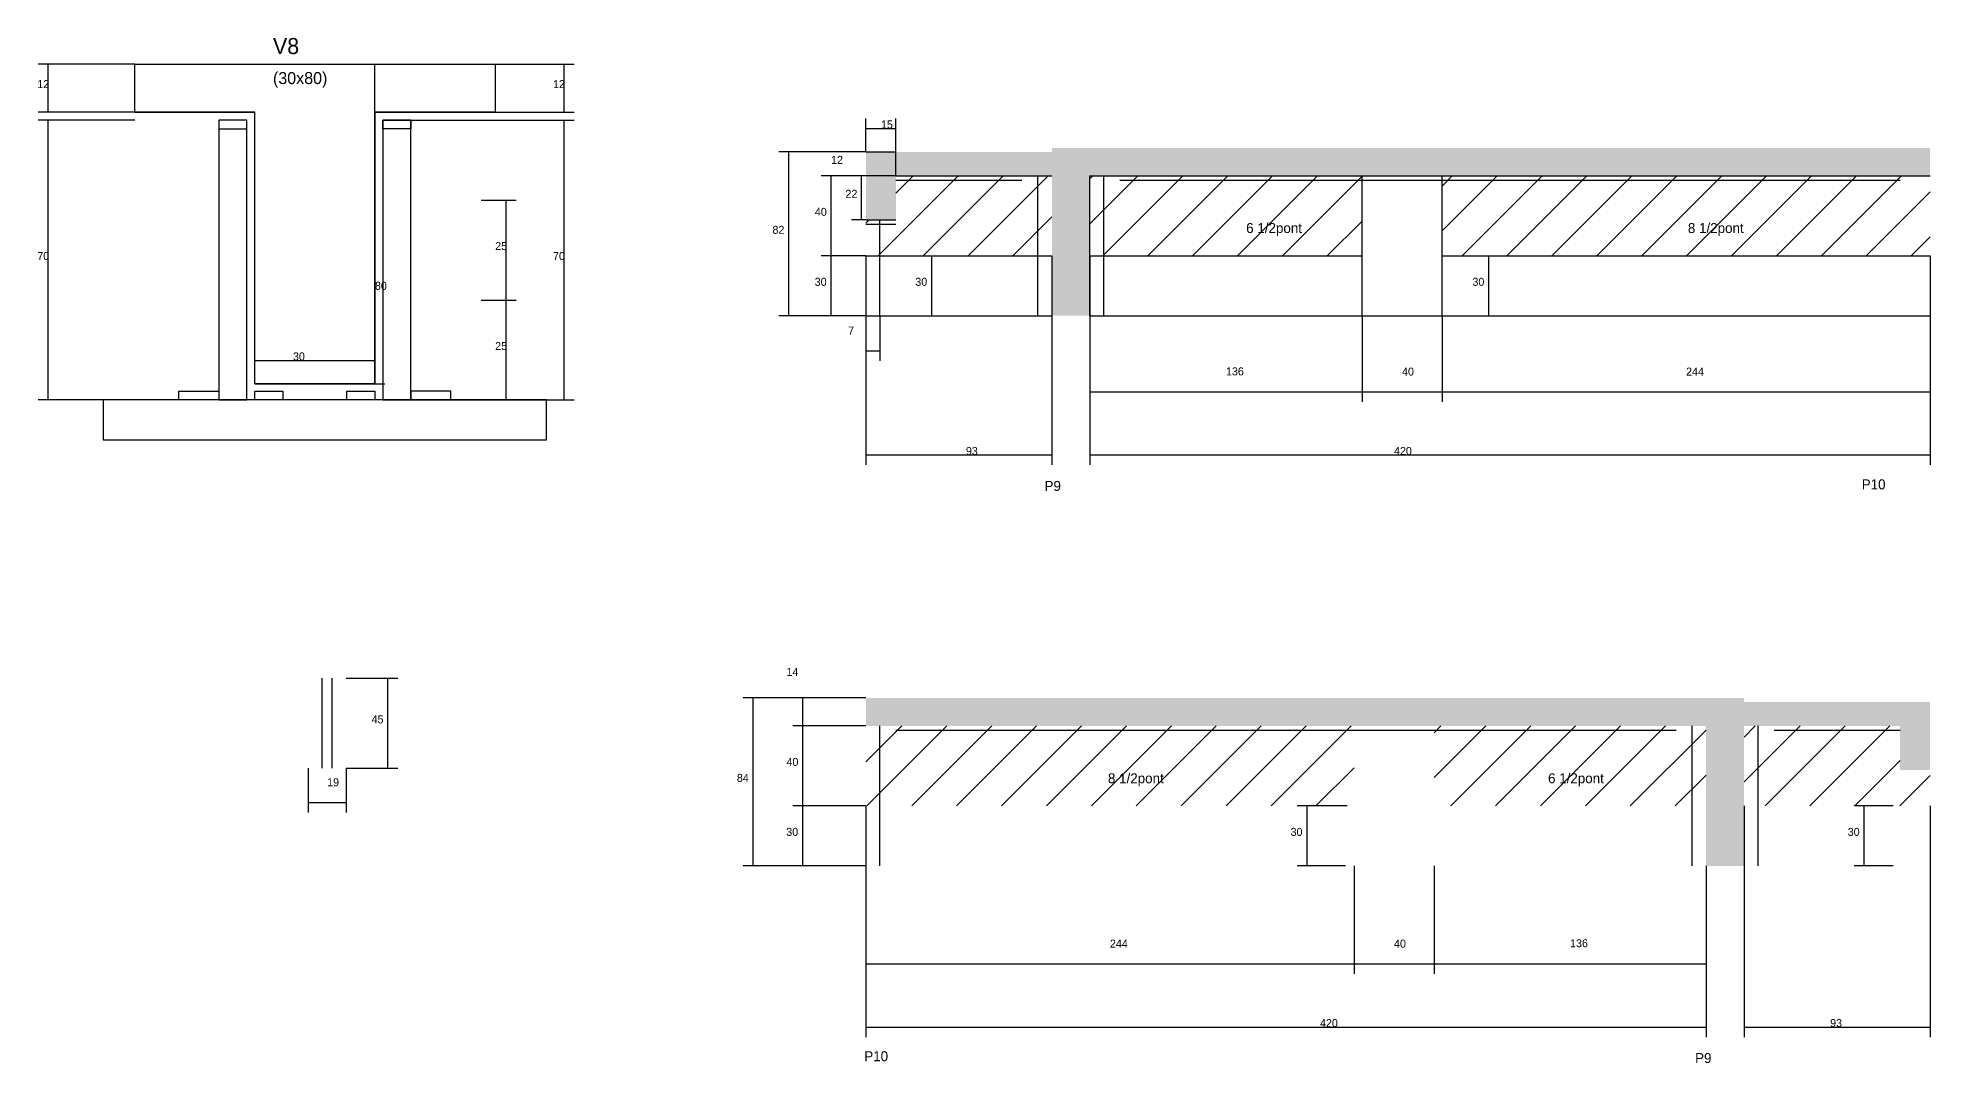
# Model space of a CAD drawing. Header units: metres. Extents: x 131545 to 133293, y 31530 to 32816.
# Drawn here: x 132347 to 133293, y 32278 to 32791 of the extents above; entities that cross this region are included whole.
import ezdxf

# ---------------------------------------------------------------- set-up
doc = ezdxf.new("R2010")
doc.units = ezdxf.units.M
for name, color, linetype in [('CONCRETO', 251, 'Continuous'), ('COTA', 4, 'Continuous'), ('Cota Seção (2x)', 4, 'Continuous'), ('Hachura', 253, 'Continuous'), ('Madeira', 126, 'Continuous'), ('NOMENCLATURA', 7, 'Continuous'), ('Painéis', 200, 'Continuous'), ('SARR_2.2x7', 40, 'Continuous'), ('Texto Seção', 7, 'Continuous')]:
    doc.layers.add(name, color=color, linetype=linetype)

msp = doc.modelspace()

# ---------------------------------------------------------------- hatches: boundary and pattern name
at = {"layer": 'COTA'}
h = msp.add_hatch(dxfattribs=at)
h.set_pattern_fill('AR-CONC', scale=0.03)
h.paths.add_polyline_path([(132873, 32722.2), (133293, 32722.2), (133293, 32736.2), (132854, 32736.2), (132854, 32734.2), (132761, 32734.2), (132761, 32700.2), (132776, 32700.2), (132776, 32722.2), (132854, 32722.2), (132854, 32652.2), (132873, 32652.2)])
h = msp.add_hatch(dxfattribs=at)
h.set_pattern_fill('AR-CONC', scale=0.03)
h.paths.add_polyline_path([(133200, 32447.1), (133278, 32447.1), (133278, 32425.1), (133293, 32425.1), (133293, 32459.1), (133200, 32459.1), (133200, 32461.1), (132761, 32461.1), (132761, 32447.1), (133181, 32447.1), (133181, 32377.1), (133200, 32377.1)])
at = {"layer": 'Hachura'}
h = msp.add_hatch(dxfattribs=at)
h.set_pattern_fill('ANSI31', scale=5)
h.paths.add_polyline_path([(132854, 32682.2), (132854, 32722.2), (132776, 32722.2), (132776, 32700.2), (132761, 32700.2), (132761, 32682.2)])
h = msp.add_hatch(dxfattribs=at)
h.set_pattern_fill('ANSI31', scale=5)
h.paths.add_polyline_path([(133009, 32682.2), (133009, 32722.2), (132873, 32722.2), (132873, 32682.2)])
h = msp.add_hatch(dxfattribs=at)
h.set_pattern_fill('ANSI31', scale=5)
h.paths.add_polyline_path([(133293, 32682.2), (133293, 32722.2), (133049, 32722.2), (133049, 32682.2)])
h = msp.add_hatch(dxfattribs=at)
h.set_pattern_fill('ANSI31', scale=5)
h.paths.add_polyline_path([(132761, 32447.1), (132761, 32407.1), (133005, 32407.1), (133005, 32447.1)])
h = msp.add_hatch(dxfattribs=at)
h.set_pattern_fill('ANSI31', scale=5)
h.paths.add_polyline_path([(133045, 32447.1), (133045, 32407.1), (133181, 32407.1), (133181, 32447.1)])
h = msp.add_hatch(dxfattribs=at)
h.set_pattern_fill('ANSI31', scale=5)
h.paths.add_polyline_path([(133293, 32407.1), (133293, 32425.1), (133278, 32425.1), (133278, 32447.1), (133200, 32447.1), (133200, 32407.1)])

# ---------------------------------------------------------------- linework, layer by layer
at = {"layer": 'CONCRETO'}
msp.add_lwpolyline([(132515.6, 32754.1), (132515.6, 32744.1), (132515.6, 32618.1), (132455.6, 32618.1), (132455.6, 32754.1), (132395.6, 32754.1), (132395.6, 32778.1), (132515.6, 32778.1), (132575.6, 32778.1), (132575.6, 32754.1)], close=True, dxfattribs=at)
at = {"layer": 'COTA'}
for p, q in [((132395.6, 32778.1), (132347.3, 32778.1)), ((132352.3, 32754.1), (132352.3, 32778.1)), ((132575.6, 32778.1), (132615.1, 32778.1)), ((132610.1, 32754.1), (132610.1, 32778.1)), ((132395.6, 32754.1), (132347.3, 32754.1)), ((132395.6, 32750.1), (132347.3, 32750.1)), ((132352.3, 32610.1), (132352.3, 32750.1)), ((132533.6, 32750.1), (132615.1, 32750.1)), ((132575.6, 32754.1), (132615.1, 32754.1)), ((132610.1, 32610.1), (132610.1, 32750.1)), ((132761, 32734.2), (132761, 32750.9)), ((132776, 32722.2), (132776, 32750.9)), ((132761, 32745.9), (132776, 32745.9)), ((132761, 32734.2), (132761, 32739.2)), ((132776, 32722.2), (132776, 32739.2)), ((132761, 32734.2), (132717.4, 32734.2)), ((132722.4, 32652.2), (132722.4, 32734.2)), ((132761, 32734.2), (132776, 32734.2)), ((132776, 32722.2), (132738.6, 32722.2)), ((132743.6, 32682.2), (132743.6, 32722.2)), ((132776, 32722.2), (132753.8, 32722.2)), ((132758.8, 32700.2), (132758.8, 32722.2)), ((132568.6, 32710), (132586.2, 32710)), ((132581.2, 32660.1), (132581.2, 32710)), ((132761, 32700.2), (132753.8, 32700.2)), ((132760.9, 32682.2), (132738.6, 32682.2)), ((132760.9, 32682.2), (132738.6, 32682.2)), ((132743.6, 32652.2), (132743.6, 32682.2)), ((132761, 32682.2), (132761, 32577.6)), ((132779.5, 32682.2), (132798.9, 32682.2)), ((132793.9, 32652.2), (132793.9, 32682.2)), ((132854, 32682.2), (132854, 32577.6)), ((132873, 32682.2), (132873, 32577.6)), ((132873, 32682.2), (132873, 32609.2)), ((133052.5, 32682.2), (133077.4, 32682.2)), ((133072.4, 32652.2), (133072.4, 32682.2)), ((133293, 32682.2), (133293, 32577.6)), ((132568.6, 32660.1), (132586.2, 32660.1)), ((132568.6, 32660), (132586.2, 32660)), ((132581.2, 32610.1), (132581.2, 32660)), ((132761, 32652.2), (132717.4, 32652.2)), ((132761, 32652.2), (132738.6, 32652.2)), ((132761, 32652.2), (132761, 32629.7)), ((132768, 32652.2), (132768, 32629.7)), ((132779.5, 32652.2), (132798.9, 32652.2)), ((133009, 32652.2), (133009, 32609.2)), ((133009, 32652.2), (133009, 32609.2)), ((133049, 32652.2), (133049, 32609.2)), ((133049, 32652.2), (133049, 32609.2)), ((133053.2, 32652.2), (133077.4, 32652.2)), ((133293, 32652.2), (133293, 32609.2)), ((132761, 32634.7), (132768, 32634.7)), ((132417.6, 32610.1), (132347.3, 32610.1)), ((132553.6, 32610.1), (132615.1, 32610.1)), ((132568.6, 32610.1), (132586.2, 32610.1)), ((132873, 32614.2), (133009, 32614.2)), ((133009, 32614.2), (133049, 32614.2)), ((133049, 32614.2), (133293, 32614.2)), ((132761, 32582.6), (132854, 32582.6)), ((132873, 32582.6), (133293, 32582.6)), ((132501.2, 32470.9), (132527, 32470.9)), ((132522, 32425.9), (132522, 32470.9)), ((132761, 32461.1), (132699.6, 32461.1)), ((132704.6, 32377.1), (132704.6, 32461.1)), ((132761, 32461.1), (132724.4, 32461.1)), ((132729.4, 32447.1), (132729.4, 32461.1)), ((132761, 32447.1), (132724.4, 32447.1)), ((132761, 32447.1), (132724.4, 32447.1)), ((132729.4, 32407.1), (132729.4, 32447.1)), ((132482.2, 32425.9), (132482.2, 32403.8)), ((132501.2, 32425.9), (132527, 32425.9)), ((132501.2, 32425.9), (132501.2, 32403.8)), ((132482.2, 32408.8), (132501.2, 32408.8)), ((132761, 32407.1), (132724.4, 32407.1)), ((132761, 32407.1), (132724.4, 32407.1)), ((132729.4, 32377.1), (132729.4, 32407.1)), ((132761, 32407.1), (132761, 32291.5)), ((133001.5, 32407.1), (132976.5, 32407.1)), ((132981.5, 32377.1), (132981.5, 32407.1)), ((133200, 32407.1), (133200, 32291.5)), ((133274.5, 32407.1), (133255, 32407.1)), ((133260, 32377.1), (133260, 32407.1)), ((133293, 32407.1), (133293, 32291.5)), ((132761, 32377.1), (132699.6, 32377.1)), ((132761, 32377.1), (132724.4, 32377.1)), ((132761, 32377.1), (132761, 32323.1)), ((133000.8, 32377.1), (132976.5, 32377.1)), ((133005, 32377.1), (133005, 32323.1)), ((133005, 32377.1), (133005, 32323.1)), ((133045, 32377.1), (133045, 32323.1)), ((133045, 32377.1), (133045, 32323.1)), ((133181, 32377.1), (133181, 32291.5)), ((133181, 32377.1), (133181, 32323.1)), ((133274.5, 32377.1), (133255, 32377.1)), ((132761, 32328.1), (133005, 32328.1)), ((133005, 32328.1), (133045, 32328.1)), ((133045, 32328.1), (133181, 32328.1)), ((132761, 32296.5), (133181, 32296.5)), ((133200, 32296.5), (133293, 32296.5))]:
    msp.add_line(p, q, dxfattribs=at)
at = {"layer": 'Cota Seção (2x)'}
for p, q in [((132455.6, 32778.1), (132520.6, 32778.1)), ((132515.6, 32618.1), (132515.6, 32778.1)), ((132455.6, 32618.1), (132455.6, 32634.9)), ((132515.6, 32618.1), (132515.6, 32634.9)), ((132455.6, 32629.9), (132515.6, 32629.9)), ((132455.6, 32618.1), (132520.6, 32618.1))]:
    msp.add_line(p, q, dxfattribs=at)
at = {"layer": 'Madeira'}
for points in [[(132437.6, 32750.1), (132437.6, 32745.7), (132451.6, 32745.7), (132451.6, 32750.1)], [(132437.6, 32610.1), (132451.6, 32610.1), (132451.6, 32750.1), (132437.6, 32750.1)], [(132533.6, 32750.1), (132533.6, 32745.7), (132519.6, 32745.7), (132519.6, 32750.1)], [(132533.6, 32750.1), (132519.6, 32750.1), (132519.6, 32610.1), (132533.6, 32610.1)], [(132379.8, 32590.1), (132601.4, 32590.1), (132601.4, 32610.1), (132379.8, 32610.1)], [(132417.6, 32610.1), (132417.6, 32614.5), (132437.6, 32614.5), (132437.6, 32610.1)], [(132455.6, 32610.1), (132455.6, 32614.5), (132469.6, 32614.5), (132469.6, 32610.1)], [(132501.6, 32610.1), (132501.6, 32614.5), (132515.6, 32614.5), (132515.6, 32610.1)], [(132553.6, 32610.1), (132553.6, 32614.5), (132533.6, 32614.5), (132533.6, 32610.1)]]:
    msp.add_lwpolyline(points, close=True, dxfattribs=at)
at = {"layer": 'Painéis'}
for p, q in [((132395.6, 32754.1), (132455.6, 32754.1)), ((132515.6, 32754.1), (132575.6, 32754.1)), ((132776, 32722.2), (132854, 32722.2)), ((132873, 32722.2), (133293, 32722.2)), ((132873, 32652.2), (132873, 32722.2)), ((132873, 32682.2), (132873, 32722.2)), ((133009, 32652.2), (133009, 32722.2)), ((133049, 32652.2), (133049, 32722.2)), ((132761, 32700.2), (132776, 32700.2)), ((132761, 32682.2), (132854, 32682.2)), ((132873, 32682.2), (133009, 32682.2)), ((133049, 32682.2), (133293, 32682.2)), ((132761, 32652.2), (132854, 32652.2)), ((132873, 32652.2), (133293, 32652.2))]:
    msp.add_line(p, q, dxfattribs=at)
at = {"layer": 'SARR_2.2x7'}
for p, q in [((132776, 32720), (132839, 32720)), ((132847, 32682.2), (132847, 32722.2)), ((132880, 32682.2), (132880, 32722.2)), ((132888, 32720), (133009, 32720)), ((133009, 32720), (133049, 32720)), ((133049, 32720), (133278, 32720)), ((132761, 32698), (132776, 32698)), ((132768, 32682.2), (132768, 32700.2)), ((132768, 32652.2), (132768, 32682.2)), ((132847, 32652.2), (132847, 32682.2)), ((132880, 32652.2), (132880, 32682.2)), ((132489.2, 32425.9), (132489.2, 32470.9)), ((132494.2, 32425.9), (132494.2, 32470.9)), ((132768, 32407.1), (132768, 32447.1)), ((133174, 32407.1), (133174, 32447.1)), ((133207, 32407.1), (133207, 32447.1)), ((132776, 32444.9), (133005, 32444.9)), ((133005, 32444.9), (133045, 32444.9)), ((133045, 32444.9), (133166, 32444.9)), ((133215, 32444.9), (133278, 32444.9)), ((132768, 32377.1), (132768, 32407.1)), ((133174, 32377.1), (133174, 32407.1)), ((133207, 32377.1), (133207, 32407.1))]:
    msp.add_line(p, q, dxfattribs=at)

# ---------------------------------------------------------------- texts
at = {"layer": 'COTA'}
for s, p in [('12', (132346.8, 32766.1)), ('12', (132604.6, 32766.1)), ('15', (132768.5, 32745.9)), ('12', (132743.6, 32728.2)), ('22', (132750.8, 32711.2)), ('40', (132735.5, 32702.2)), ('82', (132714.3, 32693.2)), ('70', (132346.8, 32680.1)), ('25', (132575.7, 32685.1)), ('70', (132604.6, 32680.1)), ('30', (132735.4, 32667.2)), ('30', (132785.7, 32667.2)), ('30', (133064.2, 32667.2)), ('7', (132752.1, 32642.8)), ('25', (132575.7, 32635.1)), ('136', (132941, 32622.4)), ('40', (133029, 32622.3)), ('244', (133171, 32622.3)), ('93', (132811, 32582.6)), ('420', (133025, 32582.6)), ('14', (132721.3, 32472.1)), ('45', (132513.9, 32448.4)), ('40', (132721.3, 32427.1)), ('19', (132491.7, 32416.9)), ('84', (132696.5, 32419.1)), ('30', (132721.2, 32392.1)), ('30', (132973.3, 32392.1)), ('30', (133251.8, 32392.1)), ('244', (132883, 32336.2)), ('40', (133025, 32336.2)), ('136', (133113, 32336.4)), ('420', (132988, 32296.5)), ('93', (133243, 32296.5))]:
    msp.add_text(s, height=4, dxfattribs=at).set_placement(p)
at = {"layer": 'Cota Seção (2x)'}
for s, p in [('80', (132515.6, 32665.2)), ('30', (132474.6, 32629.9))]:
    msp.add_text(s, height=4, dxfattribs=at).set_placement(p)
at = {"layer": 'NOMENCLATURA'}
for s, p in [('6 1/2pont', (132951.1, 32693.6)), ('8 1/2pont', (133171.9, 32693.6)), ('P9', (132850.3, 32564.6)), ('P10', (133258.8, 32565.4)), ('8 1/2pont', (132882, 32418.4)), ('6 1/2pont', (133102, 32418.4)), ('P10', (132760.2, 32279.4)), ('P9', (133175.5, 32278.5))]:
    msp.add_text(s, height=5, dxfattribs=at).set_placement(p)
at = {"layer": 'Texto Seção'}
for s, height, p in [('V8', 8, (132464.6, 32783.1)), ('(30x80)', 6, (132464.6, 32768.1))]:
    msp.add_text(s, height=height, dxfattribs=at).set_placement(p)

doc.saveas('drawing.dxf')
